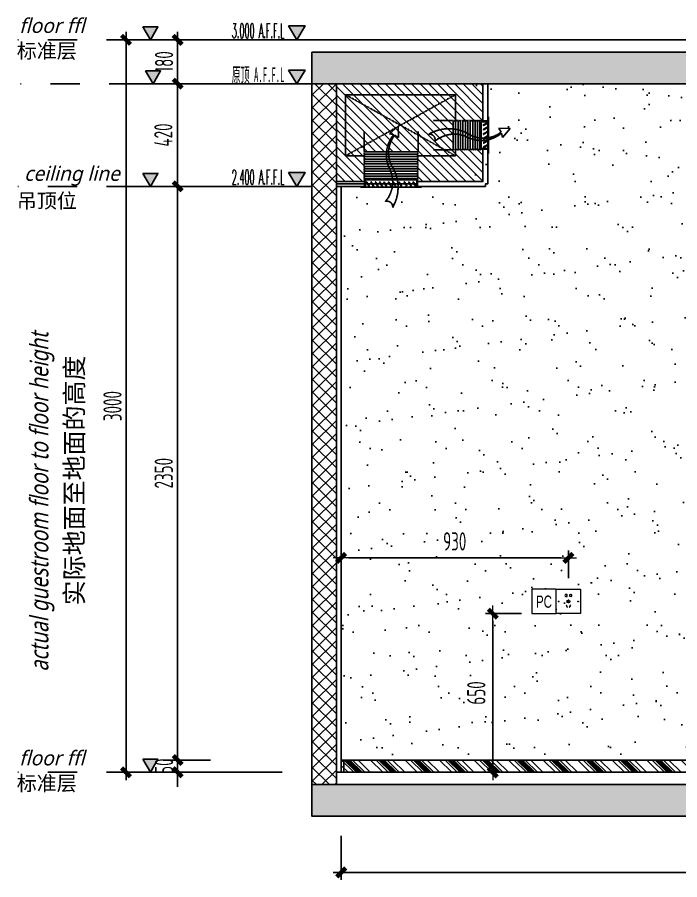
# Model space of a CAD drawing. Header units: inches. Extents: x 96003 to 270950, y -80202 to 65998.
# Drawn here: x 187655 to 190368, y 42186 to 45719 of the extents above; entities that cross this region are included whole.
import ezdxf
from ezdxf.enums import TextEntityAlignment as Align

# ---------------------------------------------------------------- set-up
doc = ezdxf.new("R2010")
doc.units = ezdxf.units.IN
doc.header["$LTSCALE"] = 10
doc.header["$MEASUREMENT"] = 0
doc.linetypes.add('DASH', pattern=[0.35, 0.25, -0.1])
doc.linetypes.add('M-CENTER', pattern=[1.8, 1.2, -0.2, 0.2, -0.2])
for name, color, linetype in [('01', 200, 'Continuous'), ('C-顶面灯具、灯带', 22, 'Continuous'), ('ED-文字说明', 50, 'Continuous'), ('ED-造型尺寸', 44, 'Continuous'), ('EL-1', 1, 'Continuous'), ('EL-DIM', 50, 'Continuous'), ('EL-FURN', 1, 'Continuous'), ('EL-天花轮廓线', 100, 'Continuous'), ('EL-立面', 136, 'Continuous'), ('FC-地面造型', 136, 'Continuous'), ('SBEI', 1, 'Continuous')]:
    doc.layers.add(name, color=color, linetype=linetype)
doc.layers.add('F-2', color=145, linetype='Continuous', lineweight=0)
doc.styles.add('-宋体', font='')
doc.styles.add('CCD_DIM', font='archs.shx', dxfattribs={"width": 0.7})
doc.styles.add('hz', font='simplex', dxfattribs={"width": 0.7, "bigfont": 'hztxt'})
doc.styles.add('LUCIDIA', font='')
doc.styles.add('RomanS', font='romans.shx', dxfattribs={"width": 0.9})
doc.styles.add('st', font='')
doc.styles.add('中文字体', font='', dxfattribs={"width": 0.7})
doc.styles.add('宋体', font='', dxfattribs={"height": 60})
doc.styles.get('-宋体').set_extended_font_data('SimSun')
doc.styles.get('LUCIDIA').set_extended_font_data('Lucida Sans', italic=True)
doc.styles.get('st').set_extended_font_data('SimSun')
doc.styles.get('中文字体').set_extended_font_data('汉鼎简细等线')
doc.styles.get('宋体').set_extended_font_data('SimSun')
doc.dimstyles.new('1.30', dxfattribs={"dimscale": 30, "dimtxt": 2.5, "dimasz": 1, "dimexe": 1, "dimexo": 1.5, "dimgap": 1, "dimtad": 1, "dimdec": 0, "dimrnd": 5, "dimdsep": 46, "dimtxsty": 'CCD_DIM', "dimblk": 'CCD_Dimension_Tick', "dimcen": 1, "dimclrd": 44, "dimclre": 44, "dimclrt": 2, "dimadec": 0, "dimazin": 2, "dimtfac": 1, "dimtdec": 0, "dimtix": 1, "dimtmove": 2, "dimatfit": 3, "dimldrblk": 'CCD_Dimension_Tick', "dimfxl": 5, "dimfxlon": 1, "dimtolj": 1, "dimarcsym": 0})
doc.dimstyles.new('Matrix_30内', dxfattribs={"dimscale": 30, "dimtxt": 2.5, "dimasz": 1, "dimexe": 2, "dimexo": 1.5, "dimgap": 0.6, "dimtad": 1, "dimdec": 0, "dimrnd": 1, "dimzin": 12, "dimdsep": 46, "dimtxsty": 'CCD_DIM', "dimblk": 'CCD_Dimension_Tick', "dimcen": 0.125, "dimclrd": 44, "dimclre": 44, "dimclrt": 50, "dimadec": 0, "dimazin": 0, "dimtfac": 1, "dimtdec": 0, "dimtix": 1, "dimtmove": 2, "dimatfit": 3, "dimldrblk": 'CCD_Leader_Dot', "dimfxl": 5, "dimfxlon": 1, "dimtvp": 1, "dimtolj": 1, "dimtzin": 0, "dimarcsym": 0})

# ---------------------------------------------------------------- blocks, each defined once
blk = doc.blocks.new('*U221')
h = blk.add_hatch()
h.set_pattern_fill('ANSI37', color=250, scale=300, angle=-90)
h.set_pattern_definition([(315, (222532.67, 70519.3), (26.516504, 26.516504), []), (45, (222532.67, 70519.3), (-26.516504, 26.516504), [])])
h.paths.add_polyline_path([(144521, -74584.5), (144521, -74684.5), (147391.2, -74684.5), (147391.2, -74584.5)])
at = {"color": 5, "elevation": 0}
blk.add_lwpolyline([(144521, -74584.5), (144521, -74684.5), (147391.2, -74684.5), (147391.2, -74584.5)], close=True, dxfattribs=at)
blk = doc.blocks.new('CCD_Dimension_Tick')
at = {"color": 0, "linetype": 'ByBlock'}
for p, q in [((-1.09, 0), (0, 0)), ((0, 0), (1.09, 0))]:
    blk.add_line(p, q, dxfattribs=at)
at = {"color": 0, "linetype": 'Continuous', "const_width": 0.608}
blk.add_lwpolyline([(-0.61, -0.61), (0.61, 0.61)], dxfattribs=at)
blk = doc.blocks.new('*D216')
at = {"layer": 'Defpoints', "color": 0, "linetype": 'ByBlock', "transparency": 16777216}
for p in [(188982.4, 42756.3), (192141.4, 42756.3), (188982.4, 42216.3)]:
    blk.add_point(p, dxfattribs=at)
at = {"layer": 'FC-地面造型', "color": 44, "linetype": 'ByBlock', "lineweight": -2, "transparency": 16777216}
for p, q in [((188982.4, 42366.3), (188982.4, 42186.3)), ((192141.4, 42366.3), (192141.4, 42186.3)), ((192111.4, 42216.3), (189012.4, 42216.3))]:
    blk.add_line(p, q, dxfattribs=at)
at = {"layer": 'FC-地面造型', "color": 44, "linetype": 'ByBlock', "lineweight": -2, "transparency": 16777216, "xscale": 30, "yscale": 30, "zscale": 30, "rotation": 180}
blk.add_blockref('CCD_Dimension_Tick', (188982.4, 42216.3), dxfattribs=at)
at = {"layer": 'FC-地面造型', "color": 44, "linetype": 'ByBlock', "lineweight": -2, "transparency": 16777216, "xscale": 30, "yscale": 30, "zscale": 30}
blk.add_blockref('CCD_Dimension_Tick', (192141.4, 42216.3), dxfattribs=at)
at = {"layer": 'FC-地面造型', "color": 2, "linetype": 'ByBlock', "transparency": 16777216, "insert": (190561.9, 42283.8), "char_height": 75, "attachment_point": 5, "style": 'CCD_DIM'}
blk.add_mtext('\\A1;3160', dxfattribs=at)
blk = doc.blocks.new('*U51')
at = {"color": 250}
blk.add_wipeout([(54, -50), (51, -50), (51, -33), (23.9, -33), (21.4, -35.5), (18.9, -33), (16.5, -35.5), (14, -33), (11.5, -35.5), (9, -33), (6.5, -35.5), (4, -33), (1.5, -35.5), (-1, -33), (-3.5, -35.5), (-6, -33), (-8.5, -35.5), (-11, -33), (-13.5, -35.5), (-16, -33), (-18.5, -35.5), (-21, -33), (-23.5, -35.5), (-26, -33), (-28.5, -35.5), (-31, -33), (-33.5, -35.5), (-36, -33), (-38.5, -35.5), (-41, -33), (-43.5, -35.5), (-46, -33), (-48.5, -35.5), (-51, -33), (-53.5, -35.5), (-56, -33), (-58.5, -35.5), (-61, -33), (-63.5, -35.5), (-66, -33), (-68.5, -35.5), (-71, -33), (-73.5, -35.5), (-76, -33), (-78.5, -35.5), (-81, -33), (-83.5, -35.5), (-86, -33), (-88.5, -35.5), (-91, -33), (-91, -33), (-90.9, 83), (-90.9, 83), (-88.4, 85.5), (-85.9, 83), (-83.4, 85.5), (-80.9, 83), (-78.5, 85.5), (-76, 83), (-73.5, 85.5), (-71, 83), (-68.5, 85.5), (-66, 83), (-63.5, 85.5), (-61, 83), (-58.5, 85.5), (-56, 83), (-53.5, 85.5), (-51, 83), (-48.5, 85.5), (-46, 83), (-43.5, 85.5), (-41, 83), (-38.5, 85.5), (-36, 83), (-33.5, 85.5), (-31, 83), (-28.5, 85.5), (-26, 83), (-23.5, 85.5), (-21, 83), (-18.5, 85.5), (-16, 83), (-13.5, 85.5), (-11, 83), (-8.5, 85.5), (-6, 83), (-3.5, 85.5), (-1, 83), (1.5, 85.5), (4, 83), (6.5, 85.5), (9, 83), (11.5, 85.5), (14, 83), (16.5, 85.5), (19, 83), (21.5, 85.5), (24, 83), (51, 83), (51, 100), (54, 100)], dxfattribs=at)
at = {"color": 251, "linetype": 'DASH', "ltscale": 0.25}
for p, q in [((-93.4, 85.5), (-173.2, 85.5)), ((-93.4, 85.5), (-90.9, 83)), ((-91, -33), (-90.9, 83)), ((-88.4, 85.5), (-90.9, 83)), ((-88.4, 85.5), (-85.9, 83)), ((-83.4, 85.5), (-85.9, 83)), ((-83.4, 85.5), (-80.9, 83)), ((-81, -33), (-80.9, 83)), ((-78.5, 85.5), (-80.9, 83)), ((-78.5, 85.5), (-76, 83)), ((-73.5, 85.5), (-76, 83)), ((-73.5, 85.5), (-71, 83)), ((-68.5, 85.5), (-71, 83)), ((-71, -33), (-71, 83)), ((-68.5, 85.5), (-66, 83)), ((-63.5, 85.5), (-66, 83)), ((-63.5, 85.5), (-61, 83)), ((-58.5, 85.5), (-61, 83)), ((-61, -33), (-61, 83)), ((-58.5, 85.5), (-56, 83)), ((-53.5, 85.5), (-56, 83)), ((-53.5, 85.5), (-51, 83)), ((-48.5, 85.5), (-51, 83)), ((-51, -33), (-51, 83)), ((-48.5, 85.5), (-46, 83)), ((-43.5, 85.5), (-46, 83)), ((-43.5, 85.5), (-41, 83)), ((-38.5, 85.5), (-41, 83)), ((-41, -33), (-41, 83)), ((-38.5, 85.5), (-36, 83)), ((-33.5, 85.5), (-36, 83)), ((-33.5, 85.5), (-31, 83)), ((-28.5, 85.5), (-31, 83)), ((-31, -33), (-31, 83)), ((-28.5, 85.5), (-26, 83)), ((-23.5, 85.5), (-26, 83)), ((-23.5, 85.5), (-21, 83)), ((-18.5, 85.5), (-21, 83)), ((-21, -33), (-21, 83)), ((-18.5, 85.5), (-16, 83)), ((-13.5, 85.5), (-16, 83)), ((-13.5, 85.5), (-11, 83)), ((-8.5, 85.5), (-11, 83)), ((-11, -33), (-11, 83)), ((-8.5, 85.5), (-6, 83)), ((-3.5, 85.5), (-6, 83)), ((-3.5, 85.5), (-1, 83)), ((1.5, 85.5), (-1, 83)), ((-1, -33), (-1, 83)), ((1.5, 85.5), (4, 83)), ((6.5, 85.5), (4, 83)), ((6.5, 85.5), (9, 83)), ((11.5, 85.5), (9, 83)), ((9, -33), (9, 83)), ((11.5, 85.5), (14, 83)), ((16.5, 85.5), (14, 83)), ((16.5, 85.5), (19, 83)), ((18.9, -33), (19, 83)), ((21.5, 85.5), (19, 83)), ((21.5, 85.5), (24, 83)), ((24.1, -30), (24.1, 80)), ((54, -30), (54, 80)), ((-93.4, -35.5), (-91, -33)), ((-88.5, -35.5), (-91, -33)), ((-88.5, -35.5), (-86, -33)), ((-83.5, -35.5), (-86, -33)), ((-83.5, -35.5), (-81, -33)), ((-78.5, -35.5), (-81, -33)), ((-78.5, -35.5), (-76, -33)), ((-73.5, -35.5), (-76, -33)), ((-73.5, -35.5), (-71, -33)), ((-68.5, -35.5), (-71, -33)), ((-68.5, -35.5), (-66, -33)), ((-63.5, -35.5), (-66, -33)), ((-63.5, -35.5), (-61, -33)), ((-58.5, -35.5), (-61, -33)), ((-58.5, -35.5), (-56, -33)), ((-53.5, -35.5), (-56, -33)), ((-53.5, -35.5), (-51, -33)), ((-48.5, -35.5), (-51, -33)), ((-48.5, -35.5), (-46, -33)), ((-43.5, -35.5), (-46, -33)), ((-43.5, -35.5), (-41, -33)), ((-38.5, -35.5), (-41, -33)), ((-38.5, -35.5), (-36, -33)), ((-33.5, -35.5), (-36, -33)), ((-33.5, -35.5), (-31, -33)), ((-28.5, -35.5), (-31, -33)), ((-28.5, -35.5), (-26, -33)), ((-23.5, -35.5), (-26, -33)), ((-23.5, -35.5), (-21, -33)), ((-18.5, -35.5), (-21, -33)), ((-18.5, -35.5), (-16, -33)), ((-13.5, -35.5), (-16, -33)), ((-13.5, -35.5), (-11, -33)), ((-8.5, -35.5), (-11, -33)), ((-8.5, -35.5), (-6, -33)), ((-3.5, -35.5), (-6, -33)), ((-3.5, -35.5), (-1, -33)), ((1.5, -35.5), (-1, -33)), ((1.5, -35.5), (4, -33)), ((6.5, -35.5), (4, -33)), ((6.5, -35.5), (9, -33)), ((11.5, -35.5), (9, -33)), ((11.5, -35.5), (14, -33)), ((16.5, -35.5), (14, -33)), ((16.5, -35.5), (18.9, -33)), ((21.4, -35.5), (18.9, -33)), ((21.4, -35.5), (23.9, -33)), ((-93.4, -35.5), (-173.2, -35.5))]:
    blk.add_line(p, q, dxfattribs=at)
at = {"color": 1, "linetype": 'DASH', "ltscale": 30}
for points in [[(24.1, 80), (24.1, 83), (51, 83), (51, 100), (54, 100), (54, 80), (24.1, 80)], [(24.1, -30), (24.1, -33), (51, -33), (51, -50), (54, -50), (54, -30), (24.1, -30)]]:
    blk.add_lwpolyline(points, dxfattribs=at)
at = {"color": 251, "linetype": 'DASH', "ltscale": 0.25}
for points in [[(32.2, 66.9), (33.7, 64.3), (51, 74.3), (49.5, 76.9)], [(32.2, 48.7), (33.7, 46.1), (51, 56.1), (49.5, 58.7)], [(32.2, 30.5), (33.7, 27.9), (51, 37.9), (49.5, 40.5)], [(32.2, 12.4), (33.7, 9.8), (51, 19.8), (49.5, 22.4)], [(32.2, -5.8), (33.7, -8.4), (51, 1.6), (49.5, 4.2)], [(32.2, -23.9), (33.7, -26.5), (51, -16.5), (49.5, -13.9)]]:
    blk.add_lwpolyline(points, close=True, dxfattribs=at)
at = {"color": 136, "linetype": 'DASH', "ltscale": 100}
blk.add_lwpolyline([(95.7, 53.1), (143.1, 51.7), (111.2, 15.6), (107.2, 33.2, -0.292635), (-32, 16.2, 0.303913), (-165.4, -0.3, 0.514477), (-190.2, 29.3, -0.247711), (-35.5, 34.7, 0.335018), (105.4, 37.3)], format="xyb", close=True, dxfattribs=at)
blk = doc.blocks.new('QFGREWGREWGRE W')
at = {"layer": 'EL-FURN', "rotation": 270}
blk.add_blockref('*U51', (106564.9, -27354.9), dxfattribs=at)
blk = doc.blocks.new('ytut')
at = {"color": 250}
blk.add_wipeout([(144774.8, 4910.6), (144771.8, 4910.6), (144771.8, 4893.6), (144744.8, 4893.6), (144742.3, 4896.1), (144739.8, 4893.6), (144737.3, 4896.1), (144734.8, 4893.6), (144732.3, 4896.1), (144729.8, 4893.6), (144727.3, 4896.1), (144724.8, 4893.6), (144722.3, 4896.1), (144719.8, 4893.6), (144717.3, 4896.1), (144714.8, 4893.6), (144712.3, 4896.1), (144709.8, 4893.6), (144707.3, 4896.1), (144704.8, 4893.6), (144702.3, 4896.1), (144699.8, 4893.6), (144697.3, 4896.1), (144694.8, 4893.6), (144692.3, 4896.1), (144689.8, 4893.6), (144687.3, 4896.1), (144684.8, 4893.6), (144682.3, 4896.1), (144679.8, 4893.6), (144677.3, 4896.1), (144674.8, 4893.6), (144672.4, 4896.1), (144669.9, 4893.6), (144667.4, 4896.1), (144664.9, 4893.6), (144662.4, 4896.1), (144659.9, 4893.6), (144657.4, 4896.1), (144654.9, 4893.6), (144652.4, 4896.1), (144649.9, 4893.6), (144647.4, 4896.1), (144644.9, 4893.6), (144642.4, 4896.1), (144639.9, 4893.6), (144637.4, 4896.1), (144634.9, 4893.6), (144632.4, 4896.1), (144629.9, 4893.6), (144629.9, 4893.6), (144629.9, 4677.6), (144629.9, 4677.6), (144632.4, 4675.1), (144634.9, 4677.6), (144637.4, 4675.1), (144639.9, 4677.6), (144642.4, 4675.1), (144644.9, 4677.6), (144647.4, 4675.1), (144649.9, 4677.6), (144652.4, 4675.1), (144654.9, 4677.6), (144657.4, 4675.1), (144659.9, 4677.6), (144662.4, 4675.1), (144664.9, 4677.6), (144667.4, 4675.1), (144669.9, 4677.6), (144672.4, 4675.1), (144674.9, 4677.6), (144677.4, 4675.1), (144679.9, 4677.6), (144682.4, 4675.1), (144684.9, 4677.6), (144687.3, 4675.1), (144689.8, 4677.6), (144692.3, 4675.1), (144694.8, 4677.6), (144697.3, 4675.1), (144699.8, 4677.6), (144702.3, 4675.1), (144704.8, 4677.6), (144707.3, 4675.1), (144709.8, 4677.6), (144712.3, 4675.1), (144714.8, 4677.6), (144717.3, 4675.1), (144719.8, 4677.6), (144722.3, 4675.1), (144724.8, 4677.6), (144727.3, 4675.1), (144729.8, 4677.6), (144732.3, 4675.1), (144734.8, 4677.6), (144737.3, 4675.1), (144739.8, 4677.6), (144742.3, 4675.1), (144744.8, 4677.6), (144771.8, 4677.6), (144771.8, 4660.6), (144774.8, 4660.6)], dxfattribs=at)
at = {"color": 251, "linetype": 'DASH', "ltscale": 0.25}
for p, q in [((144627.4, 4896.1), (144547.6, 4896.1)), ((144627.4, 4896.1), (144629.9, 4893.6)), ((144632.4, 4896.1), (144629.9, 4893.6)), ((144629.9, 4893.6), (144629.9, 4677.6)), ((144632.4, 4896.1), (144634.9, 4893.6)), ((144637.4, 4896.1), (144634.9, 4893.6)), ((144637.4, 4896.1), (144639.9, 4893.6)), ((144642.4, 4896.1), (144639.9, 4893.6)), ((144639.9, 4893.6), (144639.9, 4677.6)), ((144642.4, 4896.1), (144644.9, 4893.6)), ((144647.4, 4896.1), (144644.9, 4893.6)), ((144647.4, 4896.1), (144649.9, 4893.6)), ((144652.4, 4896.1), (144649.9, 4893.6)), ((144649.9, 4893.6), (144649.9, 4677.6)), ((144652.4, 4896.1), (144654.9, 4893.6)), ((144657.4, 4896.1), (144654.9, 4893.6)), ((144657.4, 4896.1), (144659.9, 4893.6)), ((144662.4, 4896.1), (144659.9, 4893.6)), ((144659.9, 4893.6), (144659.9, 4677.6)), ((144662.4, 4896.1), (144664.9, 4893.6)), ((144667.4, 4896.1), (144664.9, 4893.6)), ((144667.4, 4896.1), (144669.9, 4893.6)), ((144672.4, 4896.1), (144669.9, 4893.6)), ((144669.9, 4893.6), (144669.9, 4677.6)), ((144672.4, 4896.1), (144674.8, 4893.6)), ((144677.3, 4896.1), (144674.8, 4893.6)), ((144677.3, 4896.1), (144679.8, 4893.6)), ((144682.3, 4896.1), (144679.8, 4893.6)), ((144679.8, 4893.6), (144679.9, 4677.6)), ((144682.3, 4896.1), (144684.8, 4893.6)), ((144687.3, 4896.1), (144684.8, 4893.6)), ((144687.3, 4896.1), (144689.8, 4893.6)), ((144692.3, 4896.1), (144689.8, 4893.6)), ((144689.8, 4893.6), (144689.9, 4677.6)), ((144692.3, 4896.1), (144694.8, 4893.6)), ((144697.3, 4896.1), (144694.8, 4893.6)), ((144697.3, 4896.1), (144699.8, 4893.6)), ((144702.3, 4896.1), (144699.8, 4893.6)), ((144699.8, 4893.6), (144699.8, 4677.6)), ((144702.3, 4896.1), (144704.8, 4893.6)), ((144707.3, 4896.1), (144704.8, 4893.6)), ((144707.3, 4896.1), (144709.8, 4893.6)), ((144712.3, 4896.1), (144709.8, 4893.6)), ((144709.8, 4893.6), (144709.8, 4677.6)), ((144712.3, 4896.1), (144714.8, 4893.6)), ((144717.3, 4896.1), (144714.8, 4893.6)), ((144717.3, 4896.1), (144719.8, 4893.6)), ((144722.3, 4896.1), (144719.8, 4893.6)), ((144719.8, 4893.6), (144719.8, 4677.6)), ((144722.3, 4896.1), (144724.8, 4893.6)), ((144727.3, 4896.1), (144724.8, 4893.6)), ((144727.3, 4896.1), (144729.8, 4893.6)), ((144732.3, 4896.1), (144729.8, 4893.6)), ((144729.8, 4893.6), (144729.8, 4677.6)), ((144732.3, 4896.1), (144734.8, 4893.6)), ((144737.3, 4896.1), (144734.8, 4893.6)), ((144737.3, 4896.1), (144739.8, 4893.6)), ((144742.3, 4896.1), (144739.8, 4893.6)), ((144739.8, 4893.6), (144739.8, 4677.6)), ((144742.3, 4896.1), (144744.8, 4893.6)), ((144744.9, 4890.6), (144744.9, 4680.6)), ((144774.8, 4890.6), (144774.8, 4680.6)), ((144627.4, 4675.1), (144547.6, 4675.1)), ((144627.4, 4675.1), (144629.9, 4677.6)), ((144632.4, 4675.1), (144629.9, 4677.6)), ((144632.4, 4675.1), (144634.9, 4677.6)), ((144637.4, 4675.1), (144634.9, 4677.6)), ((144637.4, 4675.1), (144639.9, 4677.6)), ((144642.4, 4675.1), (144639.9, 4677.6)), ((144642.4, 4675.1), (144644.9, 4677.6)), ((144647.4, 4675.1), (144644.9, 4677.6)), ((144647.4, 4675.1), (144649.9, 4677.6)), ((144652.4, 4675.1), (144649.9, 4677.6)), ((144652.4, 4675.1), (144654.9, 4677.6)), ((144657.4, 4675.1), (144654.9, 4677.6)), ((144657.4, 4675.1), (144659.9, 4677.6)), ((144662.4, 4675.1), (144659.9, 4677.6)), ((144662.4, 4675.1), (144664.9, 4677.6)), ((144667.4, 4675.1), (144664.9, 4677.6)), ((144667.4, 4675.1), (144669.9, 4677.6)), ((144672.4, 4675.1), (144669.9, 4677.6)), ((144672.4, 4675.1), (144674.9, 4677.6)), ((144677.4, 4675.1), (144674.9, 4677.6)), ((144677.4, 4675.1), (144679.9, 4677.6)), ((144682.4, 4675.1), (144679.9, 4677.6)), ((144682.4, 4675.1), (144684.9, 4677.6)), ((144687.3, 4675.1), (144684.9, 4677.6)), ((144687.3, 4675.1), (144689.8, 4677.6)), ((144692.3, 4675.1), (144689.8, 4677.6)), ((144692.3, 4675.1), (144694.8, 4677.6)), ((144697.3, 4675.1), (144694.8, 4677.6)), ((144697.3, 4675.1), (144699.8, 4677.6)), ((144702.3, 4675.1), (144699.8, 4677.6)), ((144702.3, 4675.1), (144704.8, 4677.6)), ((144707.3, 4675.1), (144704.8, 4677.6)), ((144707.3, 4675.1), (144709.8, 4677.6)), ((144712.3, 4675.1), (144709.8, 4677.6)), ((144712.3, 4675.1), (144714.8, 4677.6)), ((144717.3, 4675.1), (144714.8, 4677.6)), ((144717.3, 4675.1), (144719.8, 4677.6)), ((144722.3, 4675.1), (144719.8, 4677.6)), ((144722.3, 4675.1), (144724.8, 4677.6)), ((144727.3, 4675.1), (144724.8, 4677.6)), ((144727.3, 4675.1), (144729.8, 4677.6)), ((144732.3, 4675.1), (144729.8, 4677.6)), ((144732.3, 4675.1), (144734.8, 4677.6)), ((144737.3, 4675.1), (144734.8, 4677.6)), ((144737.3, 4675.1), (144739.8, 4677.6)), ((144742.3, 4675.1), (144739.8, 4677.6)), ((144742.3, 4675.1), (144744.8, 4677.6))]:
    blk.add_line(p, q, dxfattribs=at)
at = {"color": 1, "linetype": 'DASH', "ltscale": 30}
for points in [[(144744.9, 4890.6), (144744.9, 4893.6), (144771.8, 4893.6), (144771.8, 4910.6), (144774.8, 4910.6), (144774.8, 4890.6), (144744.9, 4890.6)], [(144744.9, 4680.6), (144744.9, 4677.6), (144771.8, 4677.6), (144771.8, 4660.6), (144774.8, 4660.6), (144774.8, 4680.6), (144744.9, 4680.6)]]:
    blk.add_lwpolyline(points, dxfattribs=at)
at = {"color": 251, "linetype": 'DASH', "ltscale": 0.25}
for points in [[(144753.1, 4884.6), (144754.6, 4887.2), (144771.9, 4877.2), (144770.4, 4874.6)], [(144753.1, 4866.4), (144754.6, 4869), (144771.9, 4859), (144770.4, 4856.4)], [(144753.1, 4848.3), (144754.6, 4850.9), (144771.9, 4840.9), (144770.4, 4838.3)], [(144753.1, 4830.9), (144754.6, 4833.5), (144771.9, 4823.5), (144770.4, 4820.9)], [(144753.1, 4813.6), (144754.6, 4816.2), (144771.9, 4806.2), (144770.4, 4803.6)], [(144753.1, 4794.7), (144754.6, 4797.3), (144771.9, 4787.3), (144770.4, 4784.7)], [(144753.1, 4775.8), (144754.6, 4778.4), (144771.9, 4768.4), (144770.4, 4765.8)], [(144753.1, 4752.2), (144754.6, 4754.8), (144771.9, 4744.8), (144770.4, 4742.2)], [(144753.1, 4730.1), (144754.6, 4732.7), (144771.9, 4722.7), (144770.4, 4720.1)], [(144753.1, 4711.9), (144754.6, 4714.5), (144771.9, 4704.5), (144770.4, 4701.9)], [(144753.1, 4693.8), (144754.6, 4696.4), (144771.9, 4686.4), (144770.4, 4683.8)]]:
    blk.add_lwpolyline(points, close=True, dxfattribs=at)
at = {"color": 136, "linetype": 'DASH', "ltscale": 100}
blk.add_lwpolyline([(144572, 4755), (144524.6, 4756.3), (144556.5, 4792.5), (144560.4, 4774.8, -0.292635), (144699.7, 4791.8, 0.303913), (144833.1, 4808.3, 0.514477), (144857.9, 4778.8, -0.247711), (144703.2, 4773.3, 0.335018), (144562.3, 4770.8)], format="xyb", close=True, dxfattribs=at)
blk = doc.blocks.new('A$C7C994854')
at = {"color": 0}
blk.add_lwpolyline([(0, 100), (95, 100, -0.414214), (97.5, 97.5), (97.5, 2.5, -0.414214), (95, 0), (0, 0, -0.414214), (-2.5, 2.5), (-2.5, 97.5, -0.414214)], format="xyb", close=True, dxfattribs=at)
for points in [[(40.1, 71.5), (40.1, 70), (42.1, 70), (42.1, 79), (40.1, 79), (40.1, 76.7)], [(54.9, 71.5), (54.9, 70), (52.9, 70), (52.9, 79), (54.9, 79), (54.9, 76.7)]]:
    blk.add_lwpolyline(points, dxfattribs=at)
for points in [[(46.5, 45.5), (48.5, 45.5), (48.5, 54.5), (46.5, 54.5)], [(42.6, 26), (44.4, 27), (39.9, 34.8), (38.1, 33.8)], [(50.6, 27), (52.4, 26), (56.9, 33.8), (55.1, 34.8)]]:
    blk.add_lwpolyline(points, close=True, dxfattribs=at)
for centre, radius in [((7.5, 50), 1.54), ((47.5, 50), 6), ((87.5, 50), 1.54)]:
    blk.add_circle(centre, radius, dxfattribs=at)
for centre, start, end in [((37.1, 74.1), 40.2111, 319.7889), ((57.9, 74.1), 220.2111, 139.7889)]:
    blk.add_arc(centre, 4, start, end, dxfattribs=at)
blk = doc.blocks.new('*U64')
at = {"xscale": -1}
blk.add_blockref('A$C7C994854', (40.4, -29.9), dxfattribs=at)
blk = doc.blocks.new('TRG')
at = {"elevation": 0}
blk.add_lwpolyline([(346153.8, -107584.4), (346058.8, -107584.4, 0.414214), (346056.3, -107586.9), (346056.3, -107681.9, 0.414214), (346058.8, -107684.4), (346153.8, -107684.4, 0.414214), (346156.3, -107681.9), (346156.3, -107586.9, 0.414214)], format="xyb", close=True, dxfattribs=at)
at = {"color": 50, "style": '中文字体', "width": 0.7, "flags": 1}
blk.add_attdef('PC', text='', height=50, dxfattribs=at).set_placement((346108.7, -107631.8, 0), align=Align.MIDDLE_CENTER)
blk = doc.blocks.new('20150427.18001625')
blk.add_blockref('TRG', (-346110.7, 107627.3))
at = {"style": '中文字体', "width": 0.7}
blk.add_attdef('PS', text='', height=50, dxfattribs=at).set_placement((-4.4, -32.9), align=Align.CENTER)
blk = doc.blocks.new('*U195')
blk.add_blockref('20150427.18001625', (-2.7, 27.1, 0)).add_auto_attribs({'PS': 'PC'})
blk = doc.blocks.new('*D219')
at = {"layer": 'Defpoints', "color": 0, "linetype": 'ByBlock', "transparency": 16777216}
for p in [(189764.9, 43276.3), (189602.8, 42626.3), (189764.9, 42626.3)]:
    blk.add_point(p, dxfattribs=at)
at = {"layer": 'F-2', "color": 44, "lineweight": -2, "transparency": 16777216}
for p, q in [((189719.9, 43276.3), (189572.8, 43276.3)), ((189602.8, 43246.3), (189602.8, 42656.3)), ((189719.9, 42626.3), (189572.8, 42626.3))]:
    blk.add_line(p, q, dxfattribs=at)
at = {"layer": 'F-2', "color": 44, "linetype": 'ByBlock', "lineweight": -2, "transparency": 16777216, "xscale": 30, "yscale": 30, "zscale": 30}
for p, rotation in [((189602.8, 43276.3), 90), ((189602.8, 42626.3), 270)]:
    blk.add_blockref('CCD_Dimension_Tick', p, dxfattribs=dict(at, rotation=rotation))
at = {"layer": 'F-2', "color": 2, "linetype": 'ByBlock', "transparency": 16777216, "insert": (189535.3, 42951.3), "char_height": 75, "attachment_point": 5, "rotation": 90, "style": 'CCD_DIM'}
blk.add_mtext('\\A1;650', dxfattribs=at)
blk = doc.blocks.new('*D220')
at = {"layer": 'Defpoints', "color": 0, "linetype": 'ByBlock', "transparency": 16777216}
for p in [(188981.4, 43504.7), (188981.4, 43352.8), (189912.4, 43376.3)]:
    blk.add_point(p, dxfattribs=at)
at = {"layer": 'F-2', "color": 44, "lineweight": -2, "transparency": 16777216}
for p, q in [((188981.4, 43397.8), (188981.4, 43534.7)), ((189912.4, 43421.3), (189912.4, 43534.7)), ((189882.4, 43504.7), (189011.4, 43504.7))]:
    blk.add_line(p, q, dxfattribs=at)
at = {"layer": 'F-2', "color": 44, "linetype": 'ByBlock', "lineweight": -2, "transparency": 16777216, "xscale": 30, "yscale": 30, "zscale": 30, "rotation": 180}
blk.add_blockref('CCD_Dimension_Tick', (188981.4, 43504.7), dxfattribs=at)
at = {"layer": 'F-2', "color": 44, "linetype": 'ByBlock', "lineweight": -2, "transparency": 16777216, "xscale": 30, "yscale": 30, "zscale": 30}
blk.add_blockref('CCD_Dimension_Tick', (189912.4, 43504.7), dxfattribs=at)
at = {"layer": 'F-2', "color": 2, "linetype": 'ByBlock', "transparency": 16777216, "insert": (189446.9, 43572.2), "char_height": 75, "attachment_point": 5, "style": 'CCD_DIM'}
blk.add_mtext('\\A1;930', dxfattribs=at)
blk = doc.blocks.new('A$C2E6F40A5')
blk.add_hatch(color=256).paths.add_polyline_path([(40, 69.3), (-40, 69.3), (0, 0)])
at = {"color": 0}
blk.add_lwpolyline([(40, 69.3), (-40, 69.3), (0, 0), (40, 69.3)], dxfattribs=at)
blk = doc.blocks.new('20150428.1023048')
at = {"layer": 'ED-造型尺寸', "color": 250, "linetype": 'M-CENTER', "ltscale": 2}
blk.add_line((21.19, 0, 0), (-14.89, 0, 0), dxfattribs=at)
at = {"layer": 'ED-造型尺寸', "xscale": -0.0256, "yscale": 0.0256, "zscale": 0.0256}
blk.add_blockref('A$C2E6F40A5', (3.19, 0, 0), dxfattribs=at)
blk = doc.blocks.new('*D800')
at = {"layer": 'Defpoints', "color": 0, "linetype": 'ByBlock', "transparency": 16777216}
for p in [(121902.5, -22704.8), (122551.9, -22704.8), (122082.5, -22884.3)]:
    blk.add_point(p, dxfattribs=at)
at = {"layer": 'EL-天花轮廓线', "color": 44, "lineweight": -2, "transparency": 16777216}
for p, q in [((122052.5, -22704.8), (121842.5, -22704.8)), ((121902.5, -22854.3), (121902.5, -22734.8)), ((122037.5, -22884.3), (121842.5, -22884.3))]:
    blk.add_line(p, q, dxfattribs=at)
at = {"layer": 'EL-天花轮廓线', "color": 44, "linetype": 'ByBlock', "lineweight": -2, "transparency": 16777216, "xscale": 30, "yscale": 30, "zscale": 30}
for p, rotation in [((121902.5, -22704.8), 90), ((121902.5, -22884.3), 270)]:
    blk.add_blockref('CCD_Dimension_Tick', p, dxfattribs=dict(at, rotation=rotation))
at = {"layer": 'EL-天花轮廓线', "color": 50, "linetype": 'ByBlock', "transparency": 16777216, "insert": (121847, -22794.6), "char_height": 75, "attachment_point": 5, "rotation": 90, "style": 'CCD_DIM'}
blk.add_mtext('\\A1;180', dxfattribs=at)
blk = doc.blocks.new('CCD_Leader_Dot')
at = {"color": 0, "linetype": 'ByBlock'}
blk.add_line((-5, 0), (-10, 0), dxfattribs=at)
at = {"color": 0, "linetype": 'ByBlock', "const_width": 5}
blk.add_lwpolyline([(-2.5, 0, 1), (2.5, 0, 1)], format="xyb", close=True, dxfattribs=at)
blk = doc.blocks.new('*D801')
at = {"layer": 'Defpoints', "color": 0, "linetype": 'ByBlock', "transparency": 16777216}
for p in [(121691.2, -22704.8), (122082.5, -22704.8), (122082.5, -25704.8)]:
    blk.add_point(p, dxfattribs=at)
at = {"layer": 'EL-天花轮廓线', "color": 44, "lineweight": -2, "transparency": 16777216}
for p, q in [((121841.2, -22704.8), (121631.2, -22704.8)), ((121691.2, -25674.8), (121691.2, -22734.8)), ((121841.2, -25704.8), (121631.2, -25704.8))]:
    blk.add_line(p, q, dxfattribs=at)
at = {"layer": 'EL-天花轮廓线', "color": 44, "linetype": 'ByBlock', "lineweight": -2, "transparency": 16777216, "xscale": 30, "yscale": 30, "zscale": 30}
for p, rotation in [((121691.2, -22704.8), 90), ((121691.2, -25704.8), 270)]:
    blk.add_blockref('CCD_Dimension_Tick', p, dxfattribs=dict(at, rotation=rotation))
at = {"layer": 'EL-天花轮廓线', "color": 50, "linetype": 'ByBlock', "transparency": 16777216, "insert": (121635.7, -24204.8), "char_height": 75, "attachment_point": 5, "rotation": 90, "style": 'CCD_DIM'}
blk.add_mtext('\\A1;3000', dxfattribs=at)
blk = doc.blocks.new('ELEVATION')
blk.add_hatch(color=256).paths.add_polyline_path([(4.17, 2.47), (2.7, 0), (1.23, 2.47)])
blk.add_line((0, 0), (14.67, 0))
blk.add_lwpolyline([(4.17, 2.47), (2.7, 0), (1.23, 2.47)], close=True)
at = {"style": 'hz', "width": 0.444477}
blk.add_attdef('ELEV', text='', height=2.5, dxfattribs=at).set_placement((4.89, 0.32), (14.26, 0.32), align=Align.FIT)
blk = doc.blocks.new('*D802')
at = {"layer": 'Defpoints', "color": 0, "linetype": 'ByBlock', "transparency": 16777216}
for p in [(121902.5, -22884.3), (122082.5, -22884.3), (122104.1, -23304.8)]:
    blk.add_point(p, dxfattribs=at)
at = {"layer": 'EL-天花轮廓线', "color": 44, "lineweight": -2, "transparency": 16777216}
for p, q in [((122037.5, -22884.3), (121842.5, -22884.3)), ((121902.5, -23274.8), (121902.5, -22914.3)), ((122052.5, -23304.8), (121842.5, -23304.8))]:
    blk.add_line(p, q, dxfattribs=at)
at = {"layer": 'EL-天花轮廓线', "color": 44, "linetype": 'ByBlock', "lineweight": -2, "transparency": 16777216, "xscale": 30, "yscale": 30, "zscale": 30}
for p, rotation in [((121902.5, -22884.3), 90), ((121902.5, -23304.8), 270)]:
    blk.add_blockref('CCD_Dimension_Tick', p, dxfattribs=dict(at, rotation=rotation))
at = {"layer": 'EL-天花轮廓线', "color": 50, "linetype": 'ByBlock', "transparency": 16777216, "insert": (121843.9, -23094.6), "char_height": 75, "attachment_point": 5, "rotation": 90, "style": 'CCD_DIM'}
blk.add_mtext('\\A1;420', dxfattribs=at)
blk = doc.blocks.new('*D803')
at = {"layer": 'Defpoints', "color": 0, "linetype": 'ByBlock', "transparency": 16777216}
for p in [(121902.5, -23304.8), (122082.5, -23304.8), (122082.5, -25654.8)]:
    blk.add_point(p, dxfattribs=at)
at = {"layer": 'EL-天花轮廓线', "color": 44, "lineweight": -2, "transparency": 16777216}
for p, q in [((122037.5, -23304.8), (121842.5, -23304.8)), ((121902.5, -25624.8), (121902.5, -23334.8)), ((122037.5, -25654.8), (121842.5, -25654.8))]:
    blk.add_line(p, q, dxfattribs=at)
at = {"layer": 'EL-天花轮廓线', "color": 44, "linetype": 'ByBlock', "lineweight": -2, "transparency": 16777216, "xscale": 30, "yscale": 30, "zscale": 30}
for p, rotation in [((121902.5, -23304.8), 90), ((121902.5, -25654.8), 270)]:
    blk.add_blockref('CCD_Dimension_Tick', p, dxfattribs=dict(at, rotation=rotation))
at = {"layer": 'EL-天花轮廓线', "color": 50, "linetype": 'ByBlock', "transparency": 16777216, "insert": (121845.5, -24479.8), "char_height": 75, "attachment_point": 5, "rotation": 90, "style": 'CCD_DIM'}
blk.add_mtext('\\A1;2350', dxfattribs=at)
blk = doc.blocks.new('*D799')
at = {"layer": 'Defpoints', "color": 0, "linetype": 'ByBlock', "transparency": 16777216}
for p in [(121902.5, -25654.8), (122082.5, -25654.8), (122082.5, -25704.8)]:
    blk.add_point(p, dxfattribs=at)
at = {"layer": 'EL-天花轮廓线', "color": 44, "lineweight": -2, "transparency": 16777216}
for p, q in [((121902.5, -25624.8), (121902.5, -25594.8)), ((122037.5, -25654.8), (121842.5, -25654.8)), ((121902.5, -25704.8), (121902.5, -25654.8)), ((122037.5, -25704.8), (121842.5, -25704.8)), ((121902.5, -25734.8), (121902.5, -25764.8))]:
    blk.add_line(p, q, dxfattribs=at)
at = {"layer": 'EL-天花轮廓线', "color": 44, "linetype": 'ByBlock', "lineweight": -2, "transparency": 16777216, "xscale": 30, "yscale": 30, "zscale": 30}
for p, rotation in [((121902.5, -25654.8), 270), ((121902.5, -25704.8), 90)]:
    blk.add_blockref('CCD_Dimension_Tick', p, dxfattribs=dict(at, rotation=rotation))
at = {"layer": 'EL-天花轮廓线', "color": 50, "linetype": 'ByBlock', "transparency": 16777216, "insert": (121847, -25679.8), "char_height": 75, "attachment_point": 5, "rotation": 90, "style": 'CCD_DIM'}
blk.add_mtext('\\A1;50', dxfattribs=at)
blk = doc.blocks.new('trgyrdfg')
at = {"layer": 'ED-文字说明'}
ref = blk.add_blockref('ELEVATION', (122452.6, -22704.8), dxfattribs=dict(at, xscale=-23.04, yscale=23.04, zscale=23.04))
ref.add_attrib('ELEV', '3.000 A.F.F.L', dxfattribs={"layer": '0', "height": 60, "style": 'RomanS', "width": 0.357941}).set_placement((122124.1, -22697.4, 0), (122339.9, -22697.4, 0), align=Align.FIT)
ref = blk.add_blockref('ELEVATION', (122452.6, -22885.3), dxfattribs=dict(at, xscale=-23.04, yscale=23.04, zscale=23.04))
ref.add_attrib('ELEV', '原顶 A.F.F.L', dxfattribs={"layer": '0', "height": 60, "style": '-宋体', "width": 0.419118}).set_placement((122124.1, -22877.9, 0), (122339.9, -22877.9, 0), align=Align.FIT)
ref = blk.add_blockref('ELEVATION', (122452.5, -23304.8), dxfattribs=dict(at, xscale=-23.04, yscale=23.04, zscale=23.04))
ref.add_attrib('ELEV', '2.400 A.F.F.L', dxfattribs={"layer": '0', "height": 60, "style": 'RomanS', "width": 0.357941}).set_placement((122124, -23297.4, 0), (122339.8, -23297.4, 0), align=Align.FIT)
at = {"layer": 'ED-造型尺寸', "xscale": 30, "yscale": 30, "zscale": 30}
for p in [(121695.2, -22704.8, 0), (121706, -22885.3, 0), (121695.1, -23304.8, 0)]:
    blk.add_blockref('20150428.1023048', p, dxfattribs=at)
at = {"layer": 'ED-文字说明'}
for s, style, p in [('ceiling line', 'LUCIDIA', (121273.9, -23282.2)), ('吊顶位', 'st', (121244.2, -23394))]:
    blk.add_text(s, height=60, dxfattribs=dict(at, style=style)).set_placement(p)
at = {"layer": 'ED-文字说明', "style": 'LUCIDIA', "width": 0.8}
blk.add_text('actual guestroom floor to floor height', height=75, rotation=90, dxfattribs=at).set_placement((121373.1, -25291.5))
at = {"layer": 'ED-文字说明', "style": '宋体'}
blk.add_text('实际地面至地面的高度', height=75, rotation=90, dxfattribs=at).set_placement((121516.6, -25021))
at = {"layer": 'EL-DIM', "color": 2}
for s, style, p in [('floor ffl ', 'LUCIDIA', (121253, -22676.5)), ('标准层', 'st', (121243.8, -22779.9))]:
    blk.add_text(s, height=60, dxfattribs=dict(at, style=style)).set_placement(p)
at = {"layer": 'EL-天花轮廓线', "color": 136, "linetype": 'ByBlock'}
for base, p1, p2, picture, middle in [((121691.2, -22704.8), (122082.5, -25704.8), (122082.5, -22704.8), '*D801', (121635.7, -24204.8)), ((121902.5226, -22704.7963), (122082.5226, -22884.3304), (122551.8525, -22704.7963), '*D800', (121847.0226, -22794.5634)), ((121902.5226, -22884.3304), (122104.1433, -23304.7748), (122082.5226, -22884.3304), '*D802', (121843.8976, -23094.5526)), ((121902.5, -23304.8), (122082.5, -25654.8), (122082.5, -23304.8), '*D803', (121845.5, -24479.8)), ((121902.5, -25654.8), (122082.5, -25704.8), (122082.5, -25654.8), '*D799', (121847, -25679.8))]:
    dim = blk.add_linear_dim(base=base, p1=p1, p2=p2, angle=90, dimstyle='Matrix_30内', dxfattribs=at)
    dim.commit()
    dim.dimension.update_dxf_attribs({"geometry": picture, "text_midpoint": middle})
blk = doc.blocks.new('4345')
at = {"layer": 'ED-造型尺寸', "xscale": 30, "yscale": 30, "zscale": 30}
blk.add_blockref('20150428.1023048', (121695, -25704.8, 0), dxfattribs=at)
at = {"layer": 'FC-地面造型', "linetype": 'ByBlock'}
blk.add_blockref('trgyrdfg', (0, 0), dxfattribs=at)
at = {"layer": 'EL-DIM', "color": 2}
for s, style, p in [('floor ffl ', 'LUCIDIA', (121252.8, -25676.5)), ('标准层', 'st', (121243.7, -25779.9))]:
    blk.add_text(s, height=60, dxfattribs=dict(at, style=style)).set_placement(p)

msp = doc.modelspace()

# ---------------------------------------------------------------- hatches: boundary and pattern name
h = msp.add_hatch(color=250)
h.dxf.hatch_style = 1
h.paths.add_polyline_path([(188862.4, 45576.5), (188862.4, 45446.5), (192161.4, 45446.3), (192161.4, 45576.3)])
at = {"linetype": 'ByBlock'}
h = msp.add_hatch(dxfattribs=at)
h.set_pattern_fill('ANSI31', color=250, scale=200)
h.set_pattern_definition([(135, (328174.006, 122103.936), (17.6776695, 17.6776695), [])])
h.paths.add_polyline_path([(188962.4, 45046.3), (188962.4, 45446.5), (189562.4, 45446.5), (189562.4, 45046.3)])
h = msp.add_hatch(color=250)
h.dxf.hatch_style = 1
h.paths.add_polyline_path([(188862.4, 42576.3), (188862.4, 42446.3), (192161.4, 42446.3), (192161.4, 42576.3)])
at = {"layer": 'FC-地面造型', "linetype": 'ByBlock'}
h = msp.add_hatch(dxfattribs=at)
h.set_pattern_fill('AR-SAND', color=250, scale=100)
h.set_pattern_definition([(142.5, (390409.87, 122103.94), (6.29934, 192.68238), [0, -152, 0, -170, 0, -162.5]), (172.5, (390409.87, 122103.94), (-176.97767, 282.2146), [0, -82, 0, -137, 0, -52.5]), (212.5, (390532.87, 122103.94), (-311.41419, 0.5659), [0, -50, 0, -180, 0, -235]), (222.5, (390532.87, 122103.94), (-300.61266, 87.76756), [0, -25, 0, -118, 0, -135])])
edge = h.paths.add_edge_path()
edge.add_line((192101.4, 45446.4), (189526.5, 45446.3))
edge.add_line((189526.5, 45446.3), (189526.5, 45227.8))
edge.add_arc((189495.8, 45340.7), 117, 285.2303, 308.0928)
edge.add_line((189567.9, 45248.6), (189558.2, 45264.4))
edge.add_line((189558.2, 45264.4), (189605.6, 45263))
edge.add_line((189605.6, 45263), (189573.7, 45226.9))
edge.add_line((189573.7, 45226.9), (189569.8, 45244.5))
edge.add_arc((189486.9, 45344.8), 130.1, 287.7278, 309.5805, ccw=False)
edge.add_line((189526.5, 45220.9), (189526.5, 45036.3))
edge.add_line((189526.5, 45036.3), (192101.4, 45036.4))
edge.add_line((192101.4, 45036.4), (192101.4, 45446.4))
h = msp.add_hatch(dxfattribs=at)
h.set_pattern_fill('AR-SAND', color=250, scale=100)
h.set_pattern_definition([(37.5, (-10673.94, 3777.11), (-6.29934, 192.68238), [0, -152, 0, -170, 0, -162.5]), (7.5, (-10673.94, 3777.1), (176.97767, 282.2146), [0, -82, 0, -137, 0, -52.5]), (327.5, (-10796.94, 3777.11), (311.41419, 0.5659), [0, -50, 0, -180, 0, -235]), (317.5, (-10796.94, 3777.1), (300.61266, 87.76756), [0, -25, 0, -118, 0, -135])])
h.paths.add_polyline_path([(192791.4, 45026.3), (192591.4, 45026.3), (192591.4, 44976.4), (192142.4, 44976.2), (192141.4, 45026.3), (190756.9, 45026.3), (188982.4, 45026.3), (188982.4, 44826.3), (188982.4, 42676.3), (192139.6, 42676.3), (192141.4, 43096.3), (192791.4, 43096.3)])
h = msp.add_hatch(dxfattribs=at)
h.set_pattern_fill('CYL', color=250, scale=100, angle=90, pattern_type=2)
h.set_pattern_definition([(315, (110591.33, 542947.79), (-70.710678, -70.710678), []), (315, (110589.91, 542946.37), (-70.710678, -70.710678), []), (315, (110587.09, 542943.54), (-70.710678, -70.710678), []), (315, (110581.43, 542937.89), (-70.710678, -70.710678), []), (315, (110570.12, 542926.57), (-70.710678, -70.710678), []), (315, (110544.66, 542901.12), (-70.710678, -70.710678), []), (315, (110533.35, 542889.8), (-70.710678, -70.710678), []), (315, (110527.69, 542884.15), (-70.710678, -70.710678), []), (315, (110524.86, 542881.32), (-70.710678, -70.710678), []), (315, (110523.45, 542879.9), (-70.710678, -70.710678), [])])
h.paths.add_polyline_path([(192141.4, 42626.3), (188982.4, 42626.3), (188982.4, 42676.3), (192141.4, 42676.3)])

# ---------------------------------------------------------------- linework, layer by layer
at = {"color": 5}
for p, q in [((188862.4, 45626.5, 0), (192161.4, 45626.3, 0)), ((188962.4, 42626.3, 0), (192161.4, 42626.3, 0))]:
    msp.add_line(p, q, dxfattribs=at)
at = {"layer": '01'}
for points in [[(188862.4, 45576.5), (188862.4, 45446.5), (192161.4, 45446.3), (192161.4, 45576.3)], [(188862.4, 42576.3), (188862.4, 42446.3), (192161.4, 42446.3), (192161.4, 42576.3)]]:
    msp.add_lwpolyline(points, close=True, dxfattribs=at)
at = {"layer": 'EL-1', "linetype": 'DASH', "elevation": 0}
msp.add_lwpolyline([(188999.9, 45151.8), (189449.9, 45401.8)], dxfattribs=at)
at = {"layer": 'FC-地面造型', "color": 20, "linetype": 'ByBlock'}
msp.add_line((188982.4, 45026.3, 0), (188982.4, 42626.3, 0), dxfattribs=at)
at = {"layer": 'FC-地面造型', "color": 30, "linetype": 'ByBlock'}
msp.add_lwpolyline([(192141.4, 42626.3), (188982.4, 42626.3), (188982.4, 42676.3), (192141.4, 42676.3)], close=True, dxfattribs=at)
at = {"layer": 'SBEI', "color": 3}
msp.add_line((188962.4, 45026.3, 0), (189572.4, 45026.3, 0), dxfattribs=at)
at = {"layer": 'SBEI', "color": 136, "elevation": 0}
msp.add_lwpolyline([(189562.4, 45446.5), (189562.4, 45046.3), (188962.4, 45046.3)], dxfattribs=at)
at = {"layer": 'SBEI', "color": 3, "elevation": 0}
msp.add_lwpolyline([(188982.4, 42676.3), (188992.4, 42676.3), (188992.4, 42626.3)], dxfattribs=at)

# ---------------------------------------------------------------- block references
at = {"layer": 'C-顶面灯具、灯带', "color": 8, "linetype": 'ByBlock', "rotation": 90.00000000000001}
msp.add_blockref('*U221', (114277.8, -101944.7, 0), dxfattribs=at)
at = {"layer": 'F-2'}
msp.add_blockref('*U195', (189819.5, 43306.2), dxfattribs=at)
at = {"layer": 'F-2', "xscale": -1}
msp.add_blockref('*U64', (189905.3, 43306.2), dxfattribs=at)
at = {"layer": 'FC-地面造型', "linetype": 'ByBlock'}
msp.add_blockref('4345', (66409.7, 68331.3, 0), dxfattribs=at)

# ---------------------------------------------------------------- dimensions: what is measured, and where the dimension line sits
at = {"layer": 'F-2', "color": 30, "linetype": 'ByBlock'}
for base, p1, p2, angle, picture, middle in [((188981.4, 43504.7), (189912.4, 43376.3), (188981.4, 43352.8), 180, '*D220', (189446.9, 43572.2)), ((189602.8, 42626.3), (189764.9, 43276.3), (189764.9, 42626.3), 90, '*D219', (189535.3, 42951.3))]:
    dim = msp.add_linear_dim(base=base, p1=p1, p2=p2, angle=angle, dimstyle='1.30', dxfattribs=at)
    dim.commit()
    dim.dimension.update_dxf_attribs({"geometry": picture, "text_midpoint": middle})
at = {"layer": 'FC-地面造型', "color": 8, "linetype": 'ByBlock'}
dim = msp.add_linear_dim(base=(188982.4, 42216.3), p1=(192141.4, 42756.3), p2=(188982.4, 42756.3), angle=180, dimstyle='1.30', dxfattribs=at)
dim.commit()
dim.dimension.update_dxf_attribs({"geometry": '*D216', "text_midpoint": (190561.9, 42283.8)})

# ---------------------------------------------------------------- next in the draw order: block references
at = {"layer": 'EL-立面', "rotation": 90.00000000000001}
msp.add_blockref('QFGREWGREWGRE W', (162176.5, -61353.7), dxfattribs=at)

# ---------------------------------------------------------------- next in the draw order: linework, layer by layer
at = {"layer": 'EL-1', "linetype": 'DASH', "elevation": 0}
msp.add_lwpolyline([(189449.9, 45151.8), (188999.9, 45151.8), (188999.9, 45401.8), (189449.9, 45401.8)], close=True, dxfattribs=at)
msp.add_lwpolyline([(189449.9, 45151.8), (188999.9, 45401.8)], dxfattribs=at)
at = {"layer": 'SBEI', "color": 3, "elevation": 0}
msp.add_lwpolyline([(189582.4, 45446.5), (189582.4, 45036.3), (189572.4, 45036.3), (189572.4, 45026.3), (189523.4, 45026.3)], dxfattribs=at)

# ---------------------------------------------------------------- next in the draw order: block references
at = {"xscale": -1, "rotation": 90}
msp.add_blockref('ytut', (193971.7, 189798.1), dxfattribs=at)

# ---------------------------------------------------------------- next in the draw order: linework, layer by layer
at = {"layer": 'FC-地面造型', "color": 136, "linetype": 'ByBlock'}
msp.add_line((188962.4, 45036.3, 0), (189294.1, 45036.3, 0), dxfattribs=at)

doc.saveas('drawing.dxf')
